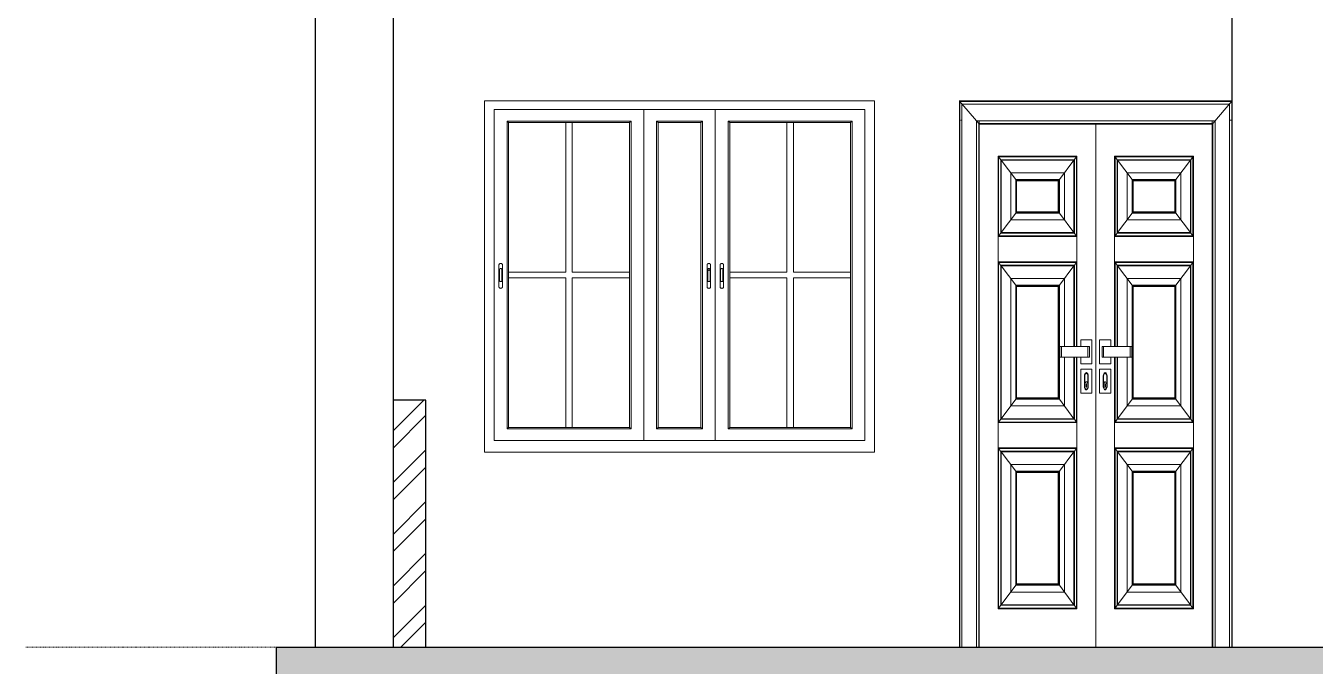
# Model space of a CAD drawing. Header units: inches. Extents: x -10117506 to -5032697, y -6529230 to -3254494.
# Drawn here: x -5046618.6 to -5046420.4, y -3261085.5 to -3260987.1 of the extents above; entities that cross this region are included whole.
import ezdxf

# ---------------------------------------------------------------- set-up
doc = ezdxf.new("R2010")
doc.units = ezdxf.units.IN
doc.header["$LTSCALE"] = 2
doc.header["$MEASUREMENT"] = 0
doc.linetypes.add('ACAD_ISO02W100', pattern=[15, 12, -3])
doc.linetypes.add('CENTER', pattern=[2, 1.25, -0.25, 0.25, -0.25])
doc.layers.get('0').update_dxf_attribs({"linetype": 'CONTINUOUS'})
for name, color, linetype, lineweight in [('Annotate-Bold.w', 187, 'CONTINUOUS', 18), ('Door-Window', 47, 'CONTINUOUS', 15), ('F-FURNITURE', 30, 'CONTINUOUS', 13), ('HATCH', 60, 'ACAD_ISO02W100', 13), ('window', 4, 'CONTINUOUS', 13)]:
    doc.layers.add(name, color=color, linetype=linetype, lineweight=lineweight)

msp = doc.modelspace()

# ---------------------------------------------------------------- hatches: boundary and pattern name
at = {"layer": 'Door-Window', "linetype": 'ByBlock'}
h = msp.add_hatch(dxfattribs=at)
h.set_pattern_fill('AR-CONC', color=256)
h.set_pattern_definition([(50, (30106.7, -1792.5383), (7.172601826, -0.62752135), [0.75, -8.25]), (355, (30106.7, -1792.538), (-1.387513336, 7.521921337), [0.6, -6.6]), (100.45144446, (30107.2975, -1792.5906), (5.785088467, 6.89439991), [0.63740192, -7.01142112]), (46.1842, (30106.7, -1790.538), (10.672413307, -1.655192808), [1.125, -12.375]), (96.63563549, (30107.589, -1790.676), (9.346619457, 9.741186008), [0.95610342, -10.5171376]), (351.184164, (30106.7, -1790.538), (9.34661945, 9.741186003), [0.9, -9.90000001]), (21, (30107.7, -1791.0383), (5.969070521, -4.0261889067), [0.75, -8.25]), (326, (30107.7, -1791.038), (2.433153319, 7.2515004505), [0.6, -6.6]), (71.45144474, (30108.197, -1791.374), (8.402223767, 3.225311528), [0.6374019, -7.01142112]), (37.5, (30106.6998, -1792.5383), (0.1215985532, 3.3289385383), [0, -6.52, 0, -6.7, 0, -6.625]), (7.5, (30106.6998, -1792.5383), (2.6306953744, 3.9441171188), [0, -3.82, 0, -6.37, 0, -2.525]), (327.5, (30104.4698, -1792.5383), (5.3382243617, -0.2255487173), [0, -2.5, 0, -7.8, 0, -10.35]), (317.5, (30103.47, -1792.5383), (5.8318616934, 1.0010498233), [0, -3.25, 0, -5.18, 0, -7.35])])
h.paths.add_polyline_path([(-5046562.11, -3261087.63), (-5046562.11, -3261096.63), (-5046553.11, -3261096.63), (-5046553.11, -3261087.63), (-5046433.11, -3261087.63), (-5046430.61, -3261087.63), (-5046430.61, -3261096.63), (-5046421.61, -3261096.63), (-5046421.61, -3261087.63), (-5046396.57, -3261087.63), (-5046316.57, -3261031.63), (-5046273.08, -3261031.63), (-5046273.08, -3261026.63), (-5046328.14, -3261026.63), (-5046328.14, -3261033.63), (-5046338.14, -3261033.63), (-5046338.14, -3261040.63), (-5046348.14, -3261040.63), (-5046348.14, -3261047.63), (-5046358.14, -3261047.63), (-5046358.14, -3261054.63), (-5046368.14, -3261054.63), (-5046368.14, -3261061.63), (-5046378.14, -3261061.63), (-5046378.14, -3261068.63), (-5046388.14, -3261068.63), (-5046388.14, -3261075.63), (-5046398.14, -3261075.63), (-5046398.14, -3261082.63), (-5046433.11, -3261082.63), (-5046580.11, -3261082.63), (-5046580.11, -3261087.63)])
at = {"layer": 'HATCH', "ltscale": 0.01}
h = msp.add_hatch(dxfattribs=at)
h.set_pattern_fill('ANSI32', color=256, scale=15, style=0)
h.set_pattern_definition([(45, (30106.7, -1792.5383), (-3.977475644, 3.977475644), []), (45, (30109.3514, -1792.5383), (-3.977475644, 3.977475644), [])])
h.paths.add_polyline_path([(-5046557.11, -3261044.63), (-5046562.11, -3261044.63), (-5046562.11, -3261082.63), (-5046557.11, -3261082.63)])

# ---------------------------------------------------------------- linework, layer by layer
at = {"ltscale": 0.5}
for p, q in [((-5046574.11, -3261082.63), (-5046574.11, -3260975.63)), ((-5046562.11, -3261082.63), (-5046562.11, -3260975.63)), ((-5046433.11, -3261082.63), (-5046433.11, -3260975.63)), ((-5046557.11, -3261044.63), (-5046562.11, -3261044.63)), ((-5046557.11, -3261082.63), (-5046557.11, -3261044.63)), ((-5046580.11, -3261082.63), (-5046433.11, -3261082.63)), ((-5046580.11, -3261087.63), (-5046580.11, -3261082.63)), ((-5046433.11, -3261082.63), (-5046398.14, -3261082.63))]:
    msp.add_line(p, q, dxfattribs=at)
at = {"layer": 'Annotate-Bold.w', "linetype": 'CENTER', "ltscale": 0.01}
msp.add_line((-5046618.65, -3261082.63), (-5046229.88, -3261082.63), dxfattribs=at)
at = {"layer": 'F-FURNITURE'}
for p, q in [((-5046475.11, -3260998.63), (-5046433.11, -3260998.63)), ((-5046475.04, -3261082.63), (-5046475.04, -3260998.71)), ((-5046475.04, -3260998.71), (-5046433.17, -3260998.71)), ((-5046475.04, -3260998.71), (-5046472.11, -3261002.13)), ((-5046475.02, -3260998.73), (-5046433.19, -3260998.73)), ((-5046475.02, -3261001.63), (-5046475.02, -3260998.73)), ((-5046474.68, -3261082.63), (-5046474.68, -3260999.13)), ((-5046474.68, -3260999.13), (-5046433.53, -3260999.13)), ((-5046433.17, -3260998.71), (-5046436.11, -3261002.13)), ((-5046433.53, -3260999.13), (-5046433.53, -3261082.63)), ((-5046433.19, -3260998.73), (-5046433.19, -3261082.63)), ((-5046433.17, -3260998.71), (-5046433.17, -3261082.63)), ((-5046475.02, -3261001.63), (-5046474.96, -3261001.63)), ((-5046475.02, -3261082.63), (-5046475.02, -3261001.63)), ((-5046474.92, -3261001.63), (-5046474.88, -3261001.63)), ((-5046474.83, -3261001.63), (-5046474.73, -3261001.63)), ((-5046472.45, -3261082.63), (-5046472.45, -3261001.73)), ((-5046472.45, -3261001.73), (-5046435.76, -3261001.73)), ((-5046472.11, -3261082.63), (-5046472.11, -3261002.13)), ((-5046472.11, -3261002.13), (-5046436.11, -3261002.13)), ((-5046472.02, -3261001.73), (-5046472.02, -3261001.79)), ((-5046472.02, -3261001.84), (-5046472.02, -3261001.89)), ((-5046472.02, -3261001.94), (-5046472.02, -3261002.02)), ((-5046472.02, -3261002.05), (-5046472.02, -3261002.13)), ((-5046472.02, -3261082.63), (-5046472.02, -3261002.23)), ((-5046472.02, -3261002.23), (-5046436.19, -3261002.23)), ((-5046454.11, -3261082.63), (-5046454.11, -3261002.23)), ((-5046436.19, -3261001.73), (-5046436.19, -3261001.79)), ((-5046436.19, -3261001.84), (-5046436.19, -3261001.89)), ((-5046436.19, -3261001.94), (-5046436.19, -3261002.02)), ((-5046436.19, -3261002.05), (-5046436.19, -3261002.13)), ((-5046436.19, -3261002.23), (-5046436.19, -3261082.63)), ((-5046436.11, -3261002.13), (-5046436.11, -3261082.63)), ((-5046435.76, -3261001.73), (-5046435.76, -3261082.63)), ((-5046433.53, -3261001.63), (-5046433.43, -3261001.63)), ((-5046433.38, -3261001.63), (-5046433.33, -3261001.63)), ((-5046433.29, -3261001.63), (-5046433.22, -3261001.63)), ((-5046469.12, -3261048.1), (-5046469.12, -3261007.13)), ((-5046457, -3261007.13), (-5046469.12, -3261007.13)), ((-5046469.05, -3261019.4), (-5046469.05, -3261007.23)), ((-5046469.05, -3261007.23), (-5046457.08, -3261007.23)), ((-5046469.05, -3261007.23), (-5046468.72, -3261007.68)), ((-5046457.41, -3261007.68), (-5046457.08, -3261007.23)), ((-5046457.08, -3261007.23), (-5046457.08, -3261019.4)), ((-5046457, -3261007.13), (-5046457, -3261036.41)), ((-5046451.21, -3261036.41), (-5046451.21, -3261007.13)), ((-5046439.09, -3261007.13), (-5046451.21, -3261007.13)), ((-5046451.13, -3261019.4), (-5046451.13, -3261007.23)), ((-5046451.13, -3261007.23), (-5046439.16, -3261007.23)), ((-5046451.13, -3261007.23), (-5046450.8, -3261007.68)), ((-5046439.5, -3261007.68), (-5046439.16, -3261007.23)), ((-5046439.16, -3261007.23), (-5046439.16, -3261019.4)), ((-5046439.09, -3261007.13), (-5046439.09, -3261048.1)), ((-5046468.72, -3261018.96), (-5046468.72, -3261007.68)), ((-5046468.72, -3261007.68), (-5046457.41, -3261007.68)), ((-5046468.66, -3261018.88), (-5046468.66, -3261007.75)), ((-5046468.66, -3261007.75), (-5046457.46, -3261007.75)), ((-5046466.42, -3261010.74), (-5046468.66, -3261007.75)), ((-5046457.46, -3261007.75), (-5046459.7, -3261010.74)), ((-5046457.46, -3261007.75), (-5046457.46, -3261018.88)), ((-5046457.41, -3261007.68), (-5046457.41, -3261018.96)), ((-5046457.39, -3261007.65), (-5046457.39, -3261018.98)), ((-5046450.8, -3261018.96), (-5046450.8, -3261007.68)), ((-5046450.8, -3261007.68), (-5046439.5, -3261007.68)), ((-5046450.75, -3261018.88), (-5046450.75, -3261007.75)), ((-5046450.75, -3261007.75), (-5046439.55, -3261007.75)), ((-5046448.51, -3261010.74), (-5046450.75, -3261007.75)), ((-5046439.55, -3261007.75), (-5046441.79, -3261010.74)), ((-5046439.55, -3261007.75), (-5046439.55, -3261018.88)), ((-5046439.5, -3261007.68), (-5046439.5, -3261018.96)), ((-5046439.47, -3261007.65), (-5046439.47, -3261018.98)), ((-5046458.93, -3261009.71), (-5046467.19, -3261009.71)), ((-5046467.19, -3261009.71), (-5046467.19, -3261016.92)), ((-5046459.7, -3261010.74), (-5046466.42, -3261010.74)), ((-5046466.42, -3261010.74), (-5046466.42, -3261015.89)), ((-5046466.34, -3261010.84), (-5046466.34, -3261015.79)), ((-5046459.78, -3261010.84), (-5046466.34, -3261010.84)), ((-5046466.27, -3261010.94), (-5046466.27, -3261015.69)), ((-5046459.86, -3261010.94), (-5046466.27, -3261010.94)), ((-5046459.86, -3261015.69), (-5046459.86, -3261010.94)), ((-5046459.78, -3261015.79), (-5046459.78, -3261010.84)), ((-5046459.7, -3261015.89), (-5046459.7, -3261010.74)), ((-5046458.93, -3261016.92), (-5046458.93, -3261009.71)), ((-5046441.02, -3261009.71), (-5046449.28, -3261009.71)), ((-5046449.28, -3261009.71), (-5046449.28, -3261016.92)), ((-5046441.79, -3261010.74), (-5046448.51, -3261010.74)), ((-5046448.51, -3261010.74), (-5046448.51, -3261015.89)), ((-5046448.43, -3261010.84), (-5046448.43, -3261015.79)), ((-5046441.87, -3261010.84), (-5046448.43, -3261010.84)), ((-5046448.35, -3261010.94), (-5046448.35, -3261015.69)), ((-5046441.94, -3261010.94), (-5046448.35, -3261010.94)), ((-5046441.94, -3261015.69), (-5046441.94, -3261010.94)), ((-5046441.87, -3261015.79), (-5046441.87, -3261010.84)), ((-5046441.79, -3261015.89), (-5046441.79, -3261010.74)), ((-5046441.02, -3261016.92), (-5046441.02, -3261009.71)), ((-5046468.66, -3261018.88), (-5046466.42, -3261015.89)), ((-5046467.19, -3261016.92), (-5046458.93, -3261016.92)), ((-5046466.42, -3261015.89), (-5046459.7, -3261015.89)), ((-5046466.34, -3261015.79), (-5046459.78, -3261015.79)), ((-5046466.27, -3261015.69), (-5046459.86, -3261015.69)), ((-5046459.7, -3261015.89), (-5046457.46, -3261018.88)), ((-5046450.75, -3261018.88), (-5046448.51, -3261015.89)), ((-5046449.28, -3261016.92), (-5046441.02, -3261016.92)), ((-5046448.51, -3261015.89), (-5046441.79, -3261015.89)), ((-5046448.43, -3261015.79), (-5046441.87, -3261015.79)), ((-5046448.35, -3261015.69), (-5046441.94, -3261015.69)), ((-5046441.79, -3261015.89), (-5046439.55, -3261018.88)), ((-5046469.05, -3261019.4), (-5046468.72, -3261018.96)), ((-5046457.08, -3261019.4), (-5046469.05, -3261019.4)), ((-5046457.39, -3261018.98), (-5046468.74, -3261018.98)), ((-5046457.41, -3261018.96), (-5046468.72, -3261018.96)), ((-5046457.46, -3261018.88), (-5046468.66, -3261018.88)), ((-5046457.08, -3261019.4), (-5046457.41, -3261018.96)), ((-5046451.13, -3261019.4), (-5046450.8, -3261018.96)), ((-5046439.16, -3261019.4), (-5046451.13, -3261019.4)), ((-5046439.47, -3261018.98), (-5046450.82, -3261018.98)), ((-5046439.5, -3261018.96), (-5046450.8, -3261018.96)), ((-5046439.55, -3261018.88), (-5046450.75, -3261018.88)), ((-5046439.16, -3261019.4), (-5046439.5, -3261018.96)), ((-5046457, -3261019.5), (-5046469.12, -3261019.5)), ((-5046439.09, -3261019.5), (-5046451.21, -3261019.5)), ((-5046457, -3261023.37), (-5046469.12, -3261023.37)), ((-5046439.09, -3261023.37), (-5046451.21, -3261023.37)), ((-5046469.05, -3261048), (-5046469.05, -3261023.47)), ((-5046469.05, -3261023.47), (-5046457.08, -3261023.47)), ((-5046469.05, -3261023.47), (-5046468.74, -3261023.88)), ((-5046468.74, -3261023.88), (-5046457.39, -3261023.88)), ((-5046468.74, -3261023.88), (-5046468.72, -3261023.9)), ((-5046468.72, -3261047.57), (-5046468.72, -3261023.9)), ((-5046468.72, -3261023.9), (-5046457.4, -3261023.9)), ((-5046466.42, -3261026.97), (-5046468.66, -3261023.98)), ((-5046468.66, -3261047.49), (-5046468.66, -3261023.98)), ((-5046468.66, -3261023.98), (-5046457.46, -3261023.98)), ((-5046457.46, -3261023.98), (-5046459.7, -3261026.97)), ((-5046457.46, -3261023.98), (-5046457.46, -3261036.41)), ((-5046457.39, -3261023.88), (-5046457.4, -3261023.9)), ((-5046457.4, -3261023.9), (-5046457.4, -3261036.41)), ((-5046457.08, -3261023.47), (-5046457.39, -3261023.88)), ((-5046457.39, -3261023.88), (-5046457.39, -3261036.41)), ((-5046457.08, -3261023.47), (-5046457.08, -3261036.41)), ((-5046451.13, -3261036.41), (-5046451.13, -3261023.47)), ((-5046451.13, -3261023.47), (-5046439.16, -3261023.47)), ((-5046451.13, -3261023.47), (-5046450.82, -3261023.88)), ((-5046450.82, -3261023.88), (-5046439.47, -3261023.88)), ((-5046450.82, -3261023.88), (-5046450.81, -3261023.9)), ((-5046450.81, -3261036.41), (-5046450.81, -3261023.9)), ((-5046450.81, -3261023.9), (-5046439.49, -3261023.9)), ((-5046448.51, -3261026.97), (-5046450.75, -3261023.98)), ((-5046450.75, -3261036.41), (-5046450.75, -3261023.98)), ((-5046450.75, -3261023.98), (-5046439.55, -3261023.98)), ((-5046439.55, -3261023.98), (-5046441.79, -3261026.97)), ((-5046439.55, -3261023.98), (-5046439.55, -3261047.49)), ((-5046439.47, -3261023.88), (-5046439.49, -3261023.9)), ((-5046439.49, -3261023.9), (-5046439.49, -3261047.57)), ((-5046439.16, -3261023.47), (-5046439.47, -3261023.88)), ((-5046439.47, -3261023.88), (-5046439.47, -3261047.59)), ((-5046439.16, -3261023.47), (-5046439.16, -3261048)), ((-5046467.19, -3261025.94), (-5046458.93, -3261025.94)), ((-5046467.19, -3261025.94), (-5046467.19, -3261045.53)), ((-5046466.42, -3261026.97), (-5046459.7, -3261026.97)), ((-5046466.42, -3261044.5), (-5046466.42, -3261026.97)), ((-5046459.78, -3261027.08), (-5046466.34, -3261027.08)), ((-5046466.34, -3261027.08), (-5046466.34, -3261044.39)), ((-5046459.86, -3261027.18), (-5046466.27, -3261027.18)), ((-5046466.27, -3261027.18), (-5046466.27, -3261044.29)), ((-5046459.86, -3261044.29), (-5046459.86, -3261027.18)), ((-5046459.78, -3261044.39), (-5046459.78, -3261027.08)), ((-5046459.7, -3261026.97), (-5046459.7, -3261044.5)), ((-5046458.93, -3261025.94), (-5046458.93, -3261036.41)), ((-5046449.28, -3261025.94), (-5046441.02, -3261025.94)), ((-5046449.28, -3261025.94), (-5046449.28, -3261036.41)), ((-5046448.51, -3261026.97), (-5046441.79, -3261026.97)), ((-5046448.51, -3261044.5), (-5046448.51, -3261026.97)), ((-5046441.87, -3261027.08), (-5046448.43, -3261027.08)), ((-5046448.43, -3261027.08), (-5046448.43, -3261044.39)), ((-5046441.94, -3261027.18), (-5046448.35, -3261027.18)), ((-5046448.35, -3261027.18), (-5046448.35, -3261044.29)), ((-5046441.94, -3261044.29), (-5046441.94, -3261027.18)), ((-5046441.87, -3261044.39), (-5046441.87, -3261027.08)), ((-5046441.79, -3261026.97), (-5046441.79, -3261044.5)), ((-5046441.02, -3261025.94), (-5046441.02, -3261045.53)), ((-5046459.63, -3261036.41), (-5046459.63, -3261038.01)), ((-5046459.63, -3261036.41), (-5046455.07, -3261036.41)), ((-5046459.38, -3261036.41), (-5046459.38, -3261038.01)), ((-5046456.4, -3261035.35), (-5046456.4, -3261036.41)), ((-5046454.7, -3261035.35), (-5046456.4, -3261035.35)), ((-5046455.31, -3261036.41), (-5046455.31, -3261038.01)), ((-5046455.07, -3261036.41), (-5046455.07, -3261038.01)), ((-5046454.7, -3261035.35), (-5046454.7, -3261039.07)), ((-5046451.81, -3261035.35), (-5046453.51, -3261035.35)), ((-5046453.51, -3261035.35), (-5046453.51, -3261039.07)), ((-5046453.14, -3261036.41), (-5046453.14, -3261038.01)), ((-5046448.58, -3261036.41), (-5046453.14, -3261036.41)), ((-5046452.9, -3261036.41), (-5046452.9, -3261038.01)), ((-5046451.81, -3261035.35), (-5046451.81, -3261036.41)), ((-5046448.83, -3261036.41), (-5046448.83, -3261038.01)), ((-5046448.58, -3261036.41), (-5046448.58, -3261038.01)), ((-5046459.63, -3261038.01), (-5046455.07, -3261038.01)), ((-5046458.93, -3261038.01), (-5046458.93, -3261045.53)), ((-5046457.46, -3261038.01), (-5046457.46, -3261047.49)), ((-5046457.4, -3261038.01), (-5046457.4, -3261047.57)), ((-5046457.39, -3261038.01), (-5046457.39, -3261047.59)), ((-5046457.08, -3261038.01), (-5046457.08, -3261048)), ((-5046457, -3261038.01), (-5046457, -3261048.1)), ((-5046456.4, -3261038.01), (-5046456.4, -3261039.07)), ((-5046456.4, -3261039.07), (-5046454.7, -3261039.07)), ((-5046453.51, -3261039.07), (-5046451.81, -3261039.07)), ((-5046448.58, -3261038.01), (-5046453.14, -3261038.01)), ((-5046451.81, -3261038.01), (-5046451.81, -3261039.07)), ((-5046451.21, -3261048.1), (-5046451.21, -3261038.01)), ((-5046451.13, -3261048), (-5046451.13, -3261038.01)), ((-5046450.81, -3261047.57), (-5046450.81, -3261038.01)), ((-5046450.75, -3261047.49), (-5046450.75, -3261038.01)), ((-5046449.28, -3261045.53), (-5046449.28, -3261038.01)), ((-5046456.4, -3261039.87), (-5046454.7, -3261039.87)), ((-5046456.4, -3261043.59), (-5046456.4, -3261039.87)), ((-5046455.85, -3261040.89), (-5046455.86, -3261041.07)), ((-5046455.86, -3261042.4), (-5046455.86, -3261041.07)), ((-5046455.82, -3261040.73), (-5046455.85, -3261040.89)), ((-5046455.77, -3261040.6), (-5046455.82, -3261040.73)), ((-5046455.81, -3261041.07), (-5046455.8, -3261040.92)), ((-5046455.81, -3261042.39), (-5046455.81, -3261041.07)), ((-5046455.8, -3261040.92), (-5046455.78, -3261040.78)), ((-5046455.78, -3261040.78), (-5046455.74, -3261040.67)), ((-5046455.71, -3261040.49), (-5046455.77, -3261040.6)), ((-5046455.74, -3261040.67), (-5046455.68, -3261040.58)), ((-5046455.63, -3261040.42), (-5046455.71, -3261040.49)), ((-5046455.68, -3261040.58), (-5046455.62, -3261040.52)), ((-5046455.55, -3261040.4), (-5046455.63, -3261040.42)), ((-5046455.62, -3261040.52), (-5046455.55, -3261040.5)), ((-5046455.48, -3261040.42), (-5046455.55, -3261040.4)), ((-5046455.55, -3261040.5), (-5046455.49, -3261040.52)), ((-5046455.49, -3261040.52), (-5046455.42, -3261040.58)), ((-5046455.4, -3261040.49), (-5046455.48, -3261040.42)), ((-5046455.42, -3261040.58), (-5046455.37, -3261040.67)), ((-5046455.34, -3261040.6), (-5046455.4, -3261040.49)), ((-5046455.37, -3261040.67), (-5046455.33, -3261040.78)), ((-5046455.29, -3261040.73), (-5046455.34, -3261040.6)), ((-5046455.33, -3261040.78), (-5046455.3, -3261040.92)), ((-5046455.3, -3261040.92), (-5046455.3, -3261041.07)), ((-5046455.3, -3261041.07), (-5046455.3, -3261042.39)), ((-5046455.26, -3261040.89), (-5046455.29, -3261040.73)), ((-5046455.25, -3261041.07), (-5046455.26, -3261040.89)), ((-5046455.25, -3261042.4), (-5046455.25, -3261041.07)), ((-5046454.7, -3261039.87), (-5046454.7, -3261043.59)), ((-5046453.51, -3261039.87), (-5046453.51, -3261043.59)), ((-5046451.81, -3261039.87), (-5046453.51, -3261039.87)), ((-5046452.96, -3261041.07), (-5046452.95, -3261040.89)), ((-5046452.96, -3261042.4), (-5046452.96, -3261041.07)), ((-5046452.95, -3261040.89), (-5046452.92, -3261040.73)), ((-5046452.92, -3261040.73), (-5046452.87, -3261040.6)), ((-5046452.91, -3261040.92), (-5046452.92, -3261041.07)), ((-5046452.92, -3261041.07), (-5046452.92, -3261042.39)), ((-5046452.88, -3261040.78), (-5046452.91, -3261040.92)), ((-5046452.84, -3261040.67), (-5046452.88, -3261040.78)), ((-5046452.87, -3261040.6), (-5046452.81, -3261040.49)), ((-5046452.79, -3261040.58), (-5046452.84, -3261040.67)), ((-5046452.81, -3261040.49), (-5046452.74, -3261040.42)), ((-5046452.72, -3261040.52), (-5046452.79, -3261040.58)), ((-5046452.74, -3261040.42), (-5046452.66, -3261040.4)), ((-5046452.66, -3261040.5), (-5046452.72, -3261040.52)), ((-5046452.66, -3261040.4), (-5046452.58, -3261040.42)), ((-5046452.59, -3261040.52), (-5046452.66, -3261040.5)), ((-5046452.53, -3261040.58), (-5046452.59, -3261040.52)), ((-5046452.58, -3261040.42), (-5046452.51, -3261040.49)), ((-5046452.48, -3261040.67), (-5046452.53, -3261040.58)), ((-5046452.51, -3261040.49), (-5046452.44, -3261040.6)), ((-5046452.43, -3261040.78), (-5046452.48, -3261040.67)), ((-5046452.44, -3261040.6), (-5046452.39, -3261040.73)), ((-5046452.41, -3261040.92), (-5046452.43, -3261040.78)), ((-5046452.4, -3261041.07), (-5046452.41, -3261040.92)), ((-5046452.4, -3261042.39), (-5046452.4, -3261041.07)), ((-5046452.39, -3261040.73), (-5046452.36, -3261040.89)), ((-5046452.36, -3261040.89), (-5046452.35, -3261041.07)), ((-5046452.35, -3261042.4), (-5046452.35, -3261041.07)), ((-5046451.81, -3261043.59), (-5046451.81, -3261039.87)), ((-5046455.86, -3261042.4), (-5046455.85, -3261042.57)), ((-5046455.85, -3261042.57), (-5046455.82, -3261042.73)), ((-5046455.82, -3261042.73), (-5046455.77, -3261042.87)), ((-5046455.8, -3261042.26), (-5046455.81, -3261042.39)), ((-5046455.81, -3261042.39), (-5046455.81, -3261042.4)), ((-5046455.81, -3261042.4), (-5046455.8, -3261042.54)), ((-5046455.81, -3261042.4), (-5046455.81, -3261042.4)), ((-5046455.78, -3261042.12), (-5046455.8, -3261042.26)), ((-5046455.8, -3261042.54), (-5046455.8, -3261042.55)), ((-5046455.8, -3261042.55), (-5046455.78, -3261042.68)), ((-5046455.74, -3261042), (-5046455.78, -3261042.12)), ((-5046455.78, -3261042.68), (-5046455.78, -3261042.69)), ((-5046455.78, -3261042.69), (-5046455.74, -3261042.8)), ((-5046455.77, -3261042.87), (-5046455.71, -3261042.97)), ((-5046455.69, -3261041.91), (-5046455.74, -3261042)), ((-5046455.74, -3261042.8), (-5046455.73, -3261042.8)), ((-5046455.73, -3261042.8), (-5046455.68, -3261042.89)), ((-5046455.71, -3261042.97), (-5046455.63, -3261043.04)), ((-5046455.62, -3261041.85), (-5046455.69, -3261041.91)), ((-5046455.68, -3261042.89), (-5046455.68, -3261042.89)), ((-5046455.68, -3261042.89), (-5046455.62, -3261042.94)), ((-5046455.63, -3261043.04), (-5046455.55, -3261043.06)), ((-5046455.56, -3261041.83), (-5046455.62, -3261041.85)), ((-5046455.62, -3261042.94), (-5046455.62, -3261042.95)), ((-5046455.62, -3261042.95), (-5046455.55, -3261042.96)), ((-5046455.58, -3261042.13), (-5046455.52, -3261042.13)), ((-5046455.58, -3261042.66), (-5046455.58, -3261042.13)), ((-5046455.52, -3261042.66), (-5046455.58, -3261042.66)), ((-5046455.49, -3261041.85), (-5046455.56, -3261041.83)), ((-5046455.55, -3261042.96), (-5046455.49, -3261042.94)), ((-5046455.55, -3261042.96), (-5046455.55, -3261042.96)), ((-5046455.55, -3261043.06), (-5046455.48, -3261043.04)), ((-5046455.52, -3261042.13), (-5046455.52, -3261042.66)), ((-5046455.43, -3261041.9), (-5046455.49, -3261041.85)), ((-5046455.49, -3261042.94), (-5046455.48, -3261042.94)), ((-5046455.48, -3261042.94), (-5046455.42, -3261042.89)), ((-5046455.48, -3261043.04), (-5046455.4, -3261042.97)), ((-5046455.37, -3261041.99), (-5046455.43, -3261041.9)), ((-5046455.42, -3261042.88), (-5046455.37, -3261042.8)), ((-5046455.42, -3261042.89), (-5046455.42, -3261042.88)), ((-5046455.4, -3261042.97), (-5046455.34, -3261042.87)), ((-5046455.33, -3261042.11), (-5046455.37, -3261041.99)), ((-5046455.37, -3261042.79), (-5046455.33, -3261042.68)), ((-5046455.37, -3261042.8), (-5046455.37, -3261042.79)), ((-5046455.34, -3261042.87), (-5046455.29, -3261042.73)), ((-5046455.3, -3261042.24), (-5046455.33, -3261042.11)), ((-5046455.33, -3261042.67), (-5046455.3, -3261042.54)), ((-5046455.33, -3261042.68), (-5046455.33, -3261042.67)), ((-5046455.3, -3261042.39), (-5046455.3, -3261042.24)), ((-5046455.3, -3261042.54), (-5046455.3, -3261042.39)), ((-5046455.3, -3261042.54), (-5046455.3, -3261042.54)), ((-5046455.29, -3261042.73), (-5046455.26, -3261042.57)), ((-5046455.26, -3261042.57), (-5046455.25, -3261042.4)), ((-5046452.95, -3261042.57), (-5046452.96, -3261042.4)), ((-5046452.92, -3261042.73), (-5046452.95, -3261042.57)), ((-5046452.92, -3261042.39), (-5046452.91, -3261042.24)), ((-5046452.91, -3261042.54), (-5046452.92, -3261042.39)), ((-5046452.87, -3261042.87), (-5046452.92, -3261042.73)), ((-5046452.91, -3261042.24), (-5046452.88, -3261042.11)), ((-5046452.91, -3261042.54), (-5046452.91, -3261042.54)), ((-5046452.88, -3261042.67), (-5046452.91, -3261042.54)), ((-5046452.88, -3261042.11), (-5046452.84, -3261041.99)), ((-5046452.88, -3261042.68), (-5046452.88, -3261042.67)), ((-5046452.84, -3261042.79), (-5046452.88, -3261042.68)), ((-5046452.81, -3261042.97), (-5046452.87, -3261042.87)), ((-5046452.84, -3261041.99), (-5046452.78, -3261041.9)), ((-5046452.84, -3261042.8), (-5046452.84, -3261042.79)), ((-5046452.79, -3261042.88), (-5046452.84, -3261042.8)), ((-5046452.74, -3261043.04), (-5046452.81, -3261042.97)), ((-5046452.79, -3261042.89), (-5046452.79, -3261042.88)), ((-5046452.73, -3261042.94), (-5046452.79, -3261042.89)), ((-5046452.78, -3261041.9), (-5046452.72, -3261041.85)), ((-5046452.66, -3261043.06), (-5046452.74, -3261043.04)), ((-5046452.72, -3261042.94), (-5046452.73, -3261042.94)), ((-5046452.72, -3261041.85), (-5046452.66, -3261041.83)), ((-5046452.66, -3261042.96), (-5046452.72, -3261042.94)), ((-5046452.69, -3261042.13), (-5046452.69, -3261042.66)), ((-5046452.63, -3261042.13), (-5046452.69, -3261042.13)), ((-5046452.69, -3261042.66), (-5046452.63, -3261042.66)), ((-5046452.66, -3261041.83), (-5046452.59, -3261041.85)), ((-5046452.59, -3261042.95), (-5046452.66, -3261042.96)), ((-5046452.66, -3261042.96), (-5046452.66, -3261042.96)), ((-5046452.58, -3261043.04), (-5046452.66, -3261043.06)), ((-5046452.63, -3261042.66), (-5046452.63, -3261042.13)), ((-5046452.59, -3261041.85), (-5046452.53, -3261041.91)), ((-5046452.53, -3261042.89), (-5046452.59, -3261042.94)), ((-5046452.59, -3261042.94), (-5046452.59, -3261042.95)), ((-5046452.51, -3261042.97), (-5046452.58, -3261043.04)), ((-5046452.53, -3261041.91), (-5046452.47, -3261042)), ((-5046452.48, -3261042.8), (-5046452.53, -3261042.89)), ((-5046452.53, -3261042.89), (-5046452.53, -3261042.89)), ((-5046452.44, -3261042.87), (-5046452.51, -3261042.97)), ((-5046452.44, -3261042.69), (-5046452.48, -3261042.8)), ((-5046452.48, -3261042.8), (-5046452.48, -3261042.8)), ((-5046452.47, -3261042), (-5046452.43, -3261042.12)), ((-5046452.43, -3261042.68), (-5046452.44, -3261042.69)), ((-5046452.39, -3261042.73), (-5046452.44, -3261042.87)), ((-5046452.43, -3261042.12), (-5046452.41, -3261042.26)), ((-5046452.41, -3261042.55), (-5046452.43, -3261042.68)), ((-5046452.41, -3261042.26), (-5046452.4, -3261042.39)), ((-5046452.4, -3261042.4), (-5046452.41, -3261042.54)), ((-5046452.41, -3261042.54), (-5046452.41, -3261042.55)), ((-5046452.4, -3261042.39), (-5046452.4, -3261042.4)), ((-5046452.4, -3261042.4), (-5046452.4, -3261042.4)), ((-5046452.36, -3261042.57), (-5046452.39, -3261042.73)), ((-5046452.35, -3261042.4), (-5046452.36, -3261042.57)), ((-5046468.66, -3261047.49), (-5046466.42, -3261044.5)), ((-5046459.7, -3261044.5), (-5046466.42, -3261044.5)), ((-5046466.34, -3261044.39), (-5046459.78, -3261044.39)), ((-5046466.27, -3261044.29), (-5046459.86, -3261044.29)), ((-5046459.7, -3261044.5), (-5046457.46, -3261047.49)), ((-5046454.7, -3261043.59), (-5046456.4, -3261043.59)), ((-5046453.51, -3261043.59), (-5046451.81, -3261043.59)), ((-5046450.75, -3261047.49), (-5046448.51, -3261044.5)), ((-5046441.79, -3261044.5), (-5046448.51, -3261044.5)), ((-5046448.43, -3261044.39), (-5046441.87, -3261044.39)), ((-5046448.35, -3261044.29), (-5046441.94, -3261044.29)), ((-5046441.79, -3261044.5), (-5046439.55, -3261047.49)), ((-5046458.93, -3261045.53), (-5046467.19, -3261045.53)), ((-5046441.02, -3261045.53), (-5046449.28, -3261045.53)), ((-5046469.12, -3261051.97), (-5046469.12, -3261048.1)), ((-5046457, -3261048.1), (-5046469.12, -3261048.1)), ((-5046469.05, -3261048), (-5046468.72, -3261047.57)), ((-5046457.08, -3261048), (-5046469.05, -3261048)), ((-5046457.4, -3261047.57), (-5046468.72, -3261047.57)), ((-5046457.46, -3261047.49), (-5046468.66, -3261047.49)), ((-5046457.39, -3261047.59), (-5046457.4, -3261047.57)), ((-5046457.08, -3261048), (-5046457.39, -3261047.59)), ((-5046457, -3261048.1), (-5046457, -3261051.97)), ((-5046451.21, -3261051.97), (-5046451.21, -3261048.1)), ((-5046439.09, -3261048.1), (-5046451.21, -3261048.1)), ((-5046451.13, -3261048), (-5046450.81, -3261047.57)), ((-5046439.16, -3261048), (-5046451.13, -3261048)), ((-5046439.49, -3261047.57), (-5046450.81, -3261047.57)), ((-5046439.55, -3261047.49), (-5046450.75, -3261047.49)), ((-5046439.47, -3261047.59), (-5046439.49, -3261047.57)), ((-5046439.16, -3261048), (-5046439.47, -3261047.59)), ((-5046439.09, -3261048.1), (-5046439.09, -3261051.97)), ((-5046469.12, -3261051.97), (-5046469.12, -3261076.71)), ((-5046457, -3261051.97), (-5046469.12, -3261051.97)), ((-5046469.05, -3261076.6), (-5046469.05, -3261052.07)), ((-5046469.05, -3261052.07), (-5046457.08, -3261052.07)), ((-5046469.05, -3261052.07), (-5046468.74, -3261052.48)), ((-5046468.74, -3261052.48), (-5046457.39, -3261052.48)), ((-5046468.74, -3261052.48), (-5046468.72, -3261052.51)), ((-5046468.72, -3261076.17), (-5046468.72, -3261052.51)), ((-5046468.72, -3261052.51), (-5046457.4, -3261052.51)), ((-5046466.42, -3261055.58), (-5046468.66, -3261052.59)), ((-5046468.66, -3261076.09), (-5046468.66, -3261052.59)), ((-5046468.66, -3261052.59), (-5046457.46, -3261052.59)), ((-5046457.46, -3261052.59), (-5046459.7, -3261055.58)), ((-5046457.46, -3261052.59), (-5046457.46, -3261076.09)), ((-5046457.39, -3261052.48), (-5046457.4, -3261052.51)), ((-5046457.4, -3261052.51), (-5046457.4, -3261076.17)), ((-5046457.08, -3261052.07), (-5046457.39, -3261052.48)), ((-5046457.39, -3261052.48), (-5046457.39, -3261076.19)), ((-5046457.08, -3261052.07), (-5046457.08, -3261076.6)), ((-5046457, -3261076.71), (-5046457, -3261051.97)), ((-5046451.21, -3261051.97), (-5046451.21, -3261076.71)), ((-5046439.09, -3261051.97), (-5046451.21, -3261051.97)), ((-5046451.13, -3261076.6), (-5046451.13, -3261052.07)), ((-5046451.13, -3261052.07), (-5046439.16, -3261052.07)), ((-5046451.13, -3261052.07), (-5046450.82, -3261052.48)), ((-5046450.82, -3261052.48), (-5046439.47, -3261052.48)), ((-5046450.82, -3261052.48), (-5046450.81, -3261052.51)), ((-5046450.81, -3261076.17), (-5046450.81, -3261052.51)), ((-5046450.81, -3261052.51), (-5046439.49, -3261052.51)), ((-5046448.51, -3261055.58), (-5046450.75, -3261052.59)), ((-5046450.75, -3261076.09), (-5046450.75, -3261052.59)), ((-5046450.75, -3261052.59), (-5046439.55, -3261052.59)), ((-5046439.55, -3261052.59), (-5046441.79, -3261055.58)), ((-5046439.55, -3261052.59), (-5046439.55, -3261076.09)), ((-5046439.47, -3261052.48), (-5046439.49, -3261052.51)), ((-5046439.49, -3261052.51), (-5046439.49, -3261076.17)), ((-5046439.16, -3261052.07), (-5046439.47, -3261052.48)), ((-5046439.47, -3261052.48), (-5046439.47, -3261076.19)), ((-5046439.16, -3261052.07), (-5046439.16, -3261076.6)), ((-5046439.09, -3261076.71), (-5046439.09, -3261051.97)), ((-5046467.19, -3261054.55), (-5046458.93, -3261054.55)), ((-5046467.19, -3261054.55), (-5046467.19, -3261074.13)), ((-5046458.93, -3261054.55), (-5046458.93, -3261074.13)), ((-5046449.28, -3261054.55), (-5046441.02, -3261054.55)), ((-5046449.28, -3261054.55), (-5046449.28, -3261074.13)), ((-5046441.02, -3261054.55), (-5046441.02, -3261074.13)), ((-5046466.42, -3261055.58), (-5046459.7, -3261055.58)), ((-5046466.42, -3261073.1), (-5046466.42, -3261055.58)), ((-5046459.78, -3261055.68), (-5046466.34, -3261055.68)), ((-5046466.34, -3261055.68), (-5046466.34, -3261073)), ((-5046459.86, -3261055.78), (-5046466.27, -3261055.78)), ((-5046466.27, -3261055.78), (-5046466.27, -3261072.89)), ((-5046459.86, -3261072.89), (-5046459.86, -3261055.78)), ((-5046459.78, -3261073), (-5046459.78, -3261055.68)), ((-5046459.7, -3261055.58), (-5046459.7, -3261073.1)), ((-5046448.51, -3261055.58), (-5046441.79, -3261055.58)), ((-5046448.51, -3261073.1), (-5046448.51, -3261055.58)), ((-5046441.87, -3261055.68), (-5046448.43, -3261055.68)), ((-5046448.43, -3261055.68), (-5046448.43, -3261073)), ((-5046441.94, -3261055.78), (-5046448.35, -3261055.78)), ((-5046448.35, -3261055.78), (-5046448.35, -3261072.89)), ((-5046441.94, -3261072.89), (-5046441.94, -3261055.78)), ((-5046441.87, -3261073), (-5046441.87, -3261055.68)), ((-5046441.79, -3261055.58), (-5046441.79, -3261073.1)), ((-5046466.34, -3261073), (-5046459.78, -3261073)), ((-5046466.27, -3261072.89), (-5046459.86, -3261072.89)), ((-5046448.43, -3261073), (-5046441.87, -3261073)), ((-5046448.35, -3261072.89), (-5046441.94, -3261072.89)), ((-5046468.66, -3261076.09), (-5046466.42, -3261073.1)), ((-5046458.93, -3261074.13), (-5046467.19, -3261074.13)), ((-5046459.7, -3261073.1), (-5046466.42, -3261073.1)), ((-5046459.7, -3261073.1), (-5046457.46, -3261076.09)), ((-5046450.75, -3261076.09), (-5046448.51, -3261073.1)), ((-5046441.02, -3261074.13), (-5046449.28, -3261074.13)), ((-5046441.79, -3261073.1), (-5046448.51, -3261073.1)), ((-5046441.79, -3261073.1), (-5046439.55, -3261076.09)), ((-5046457, -3261076.71), (-5046469.12, -3261076.71)), ((-5046469.05, -3261076.6), (-5046468.72, -3261076.17)), ((-5046457.08, -3261076.6), (-5046469.05, -3261076.6)), ((-5046457.4, -3261076.17), (-5046468.72, -3261076.17)), ((-5046457.46, -3261076.09), (-5046468.66, -3261076.09)), ((-5046457.39, -3261076.19), (-5046457.4, -3261076.17)), ((-5046457.08, -3261076.6), (-5046457.39, -3261076.19)), ((-5046439.09, -3261076.71), (-5046451.21, -3261076.71)), ((-5046451.13, -3261076.6), (-5046450.81, -3261076.17)), ((-5046439.16, -3261076.6), (-5046451.13, -3261076.6)), ((-5046439.49, -3261076.17), (-5046450.81, -3261076.17)), ((-5046439.55, -3261076.09), (-5046450.75, -3261076.09)), ((-5046439.47, -3261076.19), (-5046439.49, -3261076.17)), ((-5046439.16, -3261076.6), (-5046439.47, -3261076.19))]:
    msp.add_line(p, q, dxfattribs=at)
at = {"layer": 'window'}
for p, q in [((-5046548.11, -3261052.63), (-5046548.11, -3260998.63)), ((-5046488.11, -3260998.63), (-5046548.11, -3260998.63)), ((-5046488.11, -3261052.63), (-5046488.11, -3260998.63)), ((-5046546.61, -3261050.86), (-5046546.61, -3260999.97)), ((-5046489.61, -3260999.97), (-5046546.61, -3260999.97)), ((-5046523.61, -3260999.97), (-5046523.61, -3261050.86)), ((-5046512.61, -3260999.97), (-5046512.61, -3261050.86)), ((-5046489.61, -3260999.97), (-5046489.61, -3261050.86)), ((-5046544.64, -3261049.06), (-5046544.64, -3261001.77)), ((-5046544.64, -3261001.77), (-5046525.57, -3261001.77)), ((-5046544.4, -3261001.99), (-5046544.64, -3261001.77)), ((-5046544.4, -3261048.83), (-5046544.4, -3261001.99)), ((-5046525.82, -3261001.99), (-5046544.4, -3261001.99)), ((-5046535.6, -3261001.99), (-5046535.6, -3261024.96)), ((-5046534.61, -3261001.99), (-5046534.61, -3261024.96)), ((-5046525.82, -3261001.99), (-5046525.57, -3261001.77)), ((-5046525.82, -3261001.99), (-5046525.82, -3261048.83)), ((-5046525.57, -3261001.77), (-5046525.57, -3261049.06)), ((-5046514.57, -3261001.77), (-5046521.64, -3261001.77)), ((-5046521.64, -3261001.77), (-5046521.64, -3261049.06)), ((-5046521.4, -3261001.99), (-5046521.64, -3261001.77)), ((-5046521.4, -3261001.99), (-5046521.4, -3261048.83)), ((-5046521.4, -3261001.99), (-5046514.82, -3261001.99)), ((-5046514.82, -3261001.99), (-5046514.57, -3261001.77)), ((-5046514.82, -3261048.83), (-5046514.82, -3261001.99)), ((-5046514.57, -3261049.06), (-5046514.57, -3261001.77)), ((-5046510.64, -3261049.06), (-5046510.64, -3261001.77)), ((-5046510.64, -3261001.77), (-5046491.57, -3261001.77)), ((-5046510.4, -3261001.99), (-5046510.64, -3261001.77)), ((-5046510.4, -3261048.83), (-5046510.4, -3261001.99)), ((-5046491.82, -3261001.99), (-5046510.4, -3261001.99)), ((-5046501.6, -3261001.99), (-5046501.6, -3261024.96)), ((-5046500.61, -3261001.99), (-5046500.61, -3261024.96)), ((-5046491.82, -3261001.99), (-5046491.57, -3261001.77)), ((-5046491.82, -3261001.99), (-5046491.82, -3261048.83)), ((-5046491.57, -3261001.77), (-5046491.57, -3261049.06)), ((-5046545.88, -3261023.81), (-5046545.87, -3261023.78)), ((-5046545.88, -3261023.85), (-5046545.87, -3261023.78)), ((-5046545.88, -3261023.85), (-5046545.88, -3261023.81)), ((-5046545.88, -3261027.24), (-5046545.88, -3261023.85)), ((-5046545.87, -3261023.78), (-5046545.85, -3261023.74)), ((-5046545.85, -3261023.74), (-5046545.83, -3261023.72)), ((-5046545.8, -3261023.69), (-5046545.83, -3261023.72)), ((-5046545.77, -3261023.67), (-5046545.8, -3261023.69)), ((-5046545.78, -3261024.52), (-5046545.79, -3261024.54)), ((-5046545.79, -3261024.54), (-5046545.79, -3261024.56)), ((-5046545.79, -3261024.56), (-5046545.79, -3261026.27)), ((-5046545.77, -3261024.5), (-5046545.78, -3261024.52)), ((-5046545.77, -3261023.67), (-5046545.73, -3261023.65)), ((-5046545.76, -3261024.48), (-5046545.77, -3261024.5)), ((-5046545.74, -3261024.46), (-5046545.76, -3261024.48)), ((-5046545.72, -3261024.44), (-5046545.74, -3261024.46)), ((-5046545.69, -3261023.64), (-5046545.73, -3261023.65)), ((-5046545.69, -3261024.43), (-5046545.72, -3261024.44)), ((-5046545.65, -3261023.63), (-5046545.69, -3261023.64)), ((-5046545.67, -3261024.42), (-5046545.69, -3261024.43)), ((-5046545.64, -3261024.42), (-5046545.67, -3261024.42)), ((-5046545.61, -3261023.62), (-5046545.65, -3261023.63)), ((-5046545.61, -3261024.42), (-5046545.64, -3261024.42)), ((-5046545.57, -3261023.63), (-5046545.61, -3261023.62)), ((-5046545.58, -3261024.42), (-5046545.61, -3261024.42)), ((-5046545.55, -3261024.42), (-5046545.58, -3261024.42)), ((-5046545.57, -3261023.63), (-5046545.53, -3261023.64)), ((-5046545.53, -3261024.43), (-5046545.55, -3261024.42)), ((-5046545.53, -3261023.64), (-5046545.49, -3261023.65)), ((-5046545.5, -3261024.44), (-5046545.53, -3261024.43)), ((-5046545.48, -3261024.46), (-5046545.5, -3261024.44)), ((-5046545.49, -3261023.65), (-5046545.45, -3261023.67)), ((-5046545.46, -3261024.48), (-5046545.48, -3261024.46)), ((-5046545.45, -3261024.5), (-5046545.46, -3261024.48)), ((-5046545.45, -3261023.67), (-5046545.42, -3261023.69)), ((-5046545.44, -3261024.52), (-5046545.45, -3261024.5)), ((-5046545.43, -3261024.54), (-5046545.44, -3261024.52)), ((-5046545.43, -3261024.56), (-5046545.43, -3261024.54)), ((-5046545.43, -3261026.27), (-5046545.43, -3261024.56)), ((-5046545.42, -3261023.69), (-5046545.39, -3261023.72)), ((-5046545.37, -3261023.74), (-5046545.39, -3261023.72)), ((-5046545.35, -3261023.78), (-5046545.37, -3261023.74)), ((-5046545.34, -3261023.81), (-5046545.35, -3261023.78)), ((-5046545.34, -3261023.81), (-5046545.34, -3261023.85)), ((-5046545.34, -3261023.85), (-5046545.34, -3261027.24)), ((-5046544.4, -3261024.96), (-5046535.6, -3261024.96)), ((-5046534.61, -3261024.96), (-5046525.82, -3261024.96)), ((-5046513.86, -3261023.78), (-5046513.87, -3261023.81)), ((-5046513.87, -3261023.81), (-5046513.87, -3261023.85)), ((-5046513.87, -3261023.85), (-5046513.87, -3261027.24)), ((-5046513.84, -3261023.74), (-5046513.86, -3261023.78)), ((-5046513.82, -3261023.72), (-5046513.84, -3261023.74)), ((-5046513.79, -3261023.69), (-5046513.82, -3261023.72)), ((-5046513.76, -3261023.67), (-5046513.79, -3261023.69)), ((-5046513.78, -3261024.54), (-5046513.77, -3261024.52)), ((-5046513.78, -3261024.56), (-5046513.78, -3261024.54)), ((-5046513.78, -3261024.81), (-5046513.78, -3261024.56)), ((-5046513.78, -3261024.79), (-5046513.77, -3261024.77)), ((-5046513.78, -3261024.81), (-5046513.78, -3261024.79)), ((-5046513.78, -3261026.27), (-5046513.78, -3261024.81)), ((-5046513.77, -3261024.52), (-5046513.76, -3261024.5)), ((-5046513.77, -3261024.77), (-5046513.76, -3261024.74)), ((-5046513.72, -3261023.65), (-5046513.76, -3261023.67)), ((-5046513.76, -3261024.5), (-5046513.75, -3261024.48)), ((-5046513.76, -3261024.74), (-5046513.75, -3261024.72)), ((-5046513.75, -3261024.48), (-5046513.73, -3261024.46)), ((-5046513.75, -3261024.72), (-5046513.73, -3261024.71)), ((-5046513.73, -3261024.46), (-5046513.71, -3261024.44)), ((-5046513.73, -3261024.71), (-5046513.71, -3261024.69)), ((-5046513.68, -3261023.64), (-5046513.72, -3261023.65)), ((-5046513.71, -3261024.44), (-5046513.68, -3261024.43)), ((-5046513.71, -3261024.69), (-5046513.68, -3261024.68)), ((-5046513.64, -3261023.63), (-5046513.68, -3261023.64)), ((-5046513.68, -3261024.43), (-5046513.66, -3261024.42)), ((-5046513.68, -3261024.68), (-5046513.66, -3261024.67)), ((-5046513.66, -3261024.42), (-5046513.63, -3261024.42)), ((-5046513.66, -3261024.67), (-5046513.63, -3261024.67)), ((-5046513.6, -3261023.62), (-5046513.64, -3261023.63)), ((-5046513.63, -3261024.42), (-5046513.6, -3261024.42)), ((-5046513.63, -3261024.67), (-5046513.6, -3261024.66)), ((-5046513.56, -3261023.63), (-5046513.6, -3261023.62)), ((-5046513.6, -3261024.42), (-5046513.57, -3261024.42)), ((-5046513.6, -3261024.66), (-5046513.57, -3261024.67)), ((-5046513.57, -3261024.42), (-5046513.55, -3261024.42)), ((-5046513.57, -3261024.67), (-5046513.55, -3261024.67)), ((-5046513.52, -3261023.64), (-5046513.56, -3261023.63)), ((-5046513.55, -3261024.42), (-5046513.52, -3261024.43)), ((-5046513.55, -3261024.67), (-5046513.52, -3261024.68)), ((-5046513.48, -3261023.65), (-5046513.52, -3261023.64)), ((-5046513.52, -3261024.43), (-5046513.49, -3261024.44)), ((-5046513.52, -3261024.68), (-5046513.49, -3261024.69)), ((-5046513.49, -3261024.44), (-5046513.47, -3261024.46)), ((-5046513.49, -3261024.69), (-5046513.47, -3261024.71)), ((-5046513.44, -3261023.67), (-5046513.48, -3261023.65)), ((-5046513.47, -3261024.46), (-5046513.45, -3261024.48)), ((-5046513.47, -3261024.71), (-5046513.45, -3261024.72)), ((-5046513.45, -3261024.48), (-5046513.44, -3261024.5)), ((-5046513.45, -3261024.72), (-5046513.44, -3261024.74)), ((-5046513.41, -3261023.69), (-5046513.44, -3261023.67)), ((-5046513.44, -3261024.5), (-5046513.43, -3261024.52)), ((-5046513.44, -3261024.74), (-5046513.43, -3261024.77)), ((-5046513.43, -3261024.52), (-5046513.42, -3261024.54)), ((-5046513.43, -3261024.77), (-5046513.42, -3261024.79)), ((-5046513.42, -3261024.54), (-5046513.42, -3261024.56)), ((-5046513.42, -3261026.27), (-5046513.42, -3261024.56)), ((-5046513.42, -3261024.79), (-5046513.42, -3261024.81)), ((-5046513.38, -3261023.72), (-5046513.41, -3261023.69)), ((-5046513.36, -3261023.74), (-5046513.38, -3261023.72)), ((-5046513.34, -3261023.78), (-5046513.36, -3261023.74)), ((-5046513.33, -3261023.81), (-5046513.34, -3261023.78)), ((-5046513.33, -3261023.85), (-5046513.34, -3261023.78)), ((-5046513.33, -3261023.85), (-5046513.33, -3261023.81)), ((-5046513.33, -3261027.24), (-5046513.33, -3261023.85)), ((-5046511.88, -3261023.81), (-5046511.87, -3261023.78)), ((-5046511.88, -3261023.85), (-5046511.87, -3261023.78)), ((-5046511.88, -3261023.85), (-5046511.88, -3261023.81)), ((-5046511.88, -3261027.24), (-5046511.88, -3261023.85)), ((-5046511.87, -3261023.78), (-5046511.85, -3261023.74)), ((-5046511.85, -3261023.74), (-5046511.83, -3261023.72)), ((-5046511.8, -3261023.69), (-5046511.83, -3261023.72)), ((-5046511.77, -3261023.67), (-5046511.8, -3261023.69)), ((-5046511.78, -3261024.52), (-5046511.79, -3261024.54)), ((-5046511.79, -3261024.54), (-5046511.79, -3261024.56)), ((-5046511.79, -3261024.56), (-5046511.79, -3261026.27)), ((-5046511.77, -3261024.5), (-5046511.78, -3261024.52)), ((-5046511.77, -3261023.67), (-5046511.73, -3261023.65)), ((-5046511.76, -3261024.48), (-5046511.77, -3261024.5)), ((-5046511.74, -3261024.46), (-5046511.76, -3261024.48)), ((-5046511.72, -3261024.44), (-5046511.74, -3261024.46)), ((-5046511.69, -3261023.64), (-5046511.73, -3261023.65)), ((-5046511.69, -3261024.43), (-5046511.72, -3261024.44)), ((-5046511.65, -3261023.63), (-5046511.69, -3261023.64)), ((-5046511.67, -3261024.42), (-5046511.69, -3261024.43)), ((-5046511.64, -3261024.42), (-5046511.67, -3261024.42)), ((-5046511.61, -3261023.62), (-5046511.65, -3261023.63)), ((-5046511.61, -3261024.42), (-5046511.64, -3261024.42)), ((-5046511.57, -3261023.63), (-5046511.61, -3261023.62)), ((-5046511.58, -3261024.42), (-5046511.61, -3261024.42)), ((-5046511.55, -3261024.42), (-5046511.58, -3261024.42)), ((-5046511.57, -3261023.63), (-5046511.53, -3261023.64)), ((-5046511.53, -3261024.43), (-5046511.55, -3261024.42)), ((-5046511.53, -3261023.64), (-5046511.49, -3261023.65)), ((-5046511.5, -3261024.44), (-5046511.53, -3261024.43)), ((-5046511.48, -3261024.46), (-5046511.5, -3261024.44)), ((-5046511.49, -3261023.65), (-5046511.45, -3261023.67)), ((-5046511.46, -3261024.48), (-5046511.48, -3261024.46)), ((-5046511.45, -3261024.5), (-5046511.46, -3261024.48)), ((-5046511.45, -3261023.67), (-5046511.42, -3261023.69)), ((-5046511.44, -3261024.52), (-5046511.45, -3261024.5)), ((-5046511.43, -3261024.54), (-5046511.44, -3261024.52)), ((-5046511.43, -3261024.56), (-5046511.43, -3261024.54)), ((-5046511.43, -3261026.27), (-5046511.43, -3261024.56)), ((-5046511.42, -3261023.69), (-5046511.39, -3261023.72)), ((-5046511.37, -3261023.74), (-5046511.39, -3261023.72)), ((-5046511.35, -3261023.78), (-5046511.37, -3261023.74)), ((-5046511.34, -3261023.81), (-5046511.35, -3261023.78)), ((-5046511.34, -3261023.81), (-5046511.34, -3261023.85)), ((-5046511.34, -3261023.85), (-5046511.34, -3261027.24)), ((-5046510.4, -3261024.96), (-5046501.6, -3261024.96)), ((-5046500.61, -3261024.96), (-5046491.82, -3261024.96)), ((-5046545.88, -3261027.27), (-5046545.88, -3261027.24)), ((-5046545.87, -3261027.3), (-5046545.88, -3261027.27)), ((-5046545.87, -3261027.3), (-5046545.85, -3261027.34)), ((-5046545.85, -3261027.34), (-5046545.83, -3261027.37)), ((-5046545.83, -3261027.37), (-5046545.8, -3261027.39)), ((-5046545.77, -3261027.42), (-5046545.8, -3261027.39)), ((-5046545.79, -3261026.29), (-5046545.79, -3261026.27)), ((-5046545.78, -3261026.32), (-5046545.79, -3261026.29)), ((-5046545.77, -3261026.34), (-5046545.78, -3261026.32)), ((-5046545.76, -3261026.36), (-5046545.77, -3261026.34)), ((-5046545.74, -3261026.38), (-5046545.76, -3261026.36)), ((-5046545.72, -3261026.39), (-5046545.74, -3261026.38)), ((-5046545.69, -3261026.4), (-5046545.72, -3261026.39)), ((-5046545.67, -3261026.41), (-5046545.69, -3261026.4)), ((-5046545.64, -3261026.42), (-5046545.67, -3261026.41)), ((-5046545.61, -3261026.42), (-5046545.64, -3261026.42)), ((-5046545.58, -3261026.42), (-5046545.61, -3261026.42)), ((-5046545.55, -3261026.41), (-5046545.58, -3261026.42)), ((-5046545.53, -3261026.4), (-5046545.55, -3261026.41)), ((-5046545.5, -3261026.39), (-5046545.53, -3261026.4)), ((-5046545.48, -3261026.38), (-5046545.5, -3261026.39)), ((-5046545.46, -3261026.36), (-5046545.48, -3261026.38)), ((-5046545.45, -3261026.34), (-5046545.46, -3261026.36)), ((-5046545.44, -3261026.32), (-5046545.45, -3261026.34)), ((-5046545.45, -3261027.42), (-5046545.42, -3261027.39)), ((-5046545.43, -3261026.29), (-5046545.44, -3261026.32)), ((-5046545.43, -3261026.27), (-5046545.43, -3261026.29)), ((-5046545.42, -3261027.39), (-5046545.39, -3261027.37)), ((-5046545.39, -3261027.37), (-5046545.37, -3261027.34)), ((-5046545.35, -3261027.3), (-5046545.37, -3261027.34)), ((-5046545.34, -3261027.24), (-5046545.35, -3261027.3)), ((-5046545.34, -3261027.27), (-5046545.35, -3261027.3)), ((-5046545.34, -3261027.27), (-5046545.34, -3261027.24)), ((-5046544.4, -3261025.86), (-5046535.6, -3261025.86)), ((-5046535.6, -3261025.86), (-5046535.6, -3261048.83)), ((-5046534.61, -3261025.86), (-5046525.82, -3261025.86)), ((-5046534.61, -3261025.86), (-5046534.61, -3261048.83)), ((-5046513.87, -3261027.27), (-5046513.87, -3261027.24)), ((-5046513.87, -3261027.24), (-5046513.86, -3261027.3)), ((-5046513.87, -3261027.27), (-5046513.86, -3261027.3)), ((-5046513.86, -3261027.3), (-5046513.84, -3261027.34)), ((-5046513.84, -3261027.34), (-5046513.82, -3261027.37)), ((-5046513.82, -3261027.37), (-5046513.79, -3261027.39)), ((-5046513.79, -3261027.39), (-5046513.76, -3261027.42)), ((-5046513.78, -3261026.27), (-5046513.78, -3261026.29)), ((-5046513.78, -3261026.29), (-5046513.77, -3261026.32)), ((-5046513.77, -3261026.32), (-5046513.76, -3261026.34)), ((-5046513.76, -3261026.34), (-5046513.75, -3261026.36)), ((-5046513.75, -3261026.36), (-5046513.73, -3261026.38)), ((-5046513.73, -3261026.38), (-5046513.71, -3261026.39)), ((-5046513.71, -3261026.39), (-5046513.68, -3261026.4)), ((-5046513.68, -3261026.4), (-5046513.66, -3261026.41)), ((-5046513.66, -3261026.41), (-5046513.63, -3261026.42)), ((-5046513.63, -3261026.42), (-5046513.6, -3261026.42)), ((-5046513.6, -3261026.42), (-5046513.57, -3261026.42)), ((-5046513.57, -3261026.42), (-5046513.55, -3261026.41)), ((-5046513.55, -3261026.41), (-5046513.52, -3261026.4)), ((-5046513.52, -3261026.4), (-5046513.49, -3261026.39)), ((-5046513.49, -3261026.39), (-5046513.47, -3261026.38)), ((-5046513.47, -3261026.38), (-5046513.45, -3261026.36)), ((-5046513.45, -3261026.36), (-5046513.44, -3261026.34)), ((-5046513.44, -3261026.34), (-5046513.43, -3261026.32)), ((-5046513.44, -3261027.42), (-5046513.41, -3261027.39)), ((-5046513.43, -3261026.32), (-5046513.42, -3261026.29)), ((-5046513.42, -3261026.29), (-5046513.42, -3261026.27)), ((-5046513.41, -3261027.39), (-5046513.38, -3261027.37)), ((-5046513.38, -3261027.37), (-5046513.36, -3261027.34)), ((-5046513.36, -3261027.34), (-5046513.34, -3261027.3)), ((-5046513.34, -3261027.3), (-5046513.33, -3261027.27)), ((-5046513.33, -3261027.27), (-5046513.33, -3261027.24)), ((-5046511.88, -3261027.27), (-5046511.88, -3261027.24)), ((-5046511.87, -3261027.3), (-5046511.88, -3261027.27)), ((-5046511.87, -3261027.3), (-5046511.85, -3261027.34)), ((-5046511.85, -3261027.34), (-5046511.83, -3261027.37)), ((-5046511.83, -3261027.37), (-5046511.8, -3261027.39)), ((-5046511.77, -3261027.42), (-5046511.8, -3261027.39)), ((-5046511.79, -3261026.29), (-5046511.79, -3261026.27)), ((-5046511.78, -3261026.32), (-5046511.79, -3261026.29)), ((-5046511.77, -3261026.34), (-5046511.78, -3261026.32)), ((-5046511.76, -3261026.36), (-5046511.77, -3261026.34)), ((-5046511.74, -3261026.38), (-5046511.76, -3261026.36)), ((-5046511.72, -3261026.39), (-5046511.74, -3261026.38)), ((-5046511.69, -3261026.4), (-5046511.72, -3261026.39)), ((-5046511.67, -3261026.41), (-5046511.69, -3261026.4)), ((-5046511.64, -3261026.42), (-5046511.67, -3261026.41)), ((-5046511.61, -3261026.42), (-5046511.64, -3261026.42)), ((-5046511.58, -3261026.42), (-5046511.61, -3261026.42)), ((-5046511.55, -3261026.41), (-5046511.58, -3261026.42)), ((-5046511.53, -3261026.4), (-5046511.55, -3261026.41)), ((-5046511.5, -3261026.39), (-5046511.53, -3261026.4)), ((-5046511.48, -3261026.38), (-5046511.5, -3261026.39)), ((-5046511.46, -3261026.36), (-5046511.48, -3261026.38)), ((-5046511.45, -3261026.34), (-5046511.46, -3261026.36)), ((-5046511.44, -3261026.32), (-5046511.45, -3261026.34)), ((-5046511.45, -3261027.42), (-5046511.42, -3261027.39)), ((-5046511.43, -3261026.29), (-5046511.44, -3261026.32)), ((-5046511.43, -3261026.27), (-5046511.43, -3261026.29)), ((-5046511.42, -3261027.39), (-5046511.39, -3261027.37)), ((-5046511.39, -3261027.37), (-5046511.37, -3261027.34)), ((-5046511.35, -3261027.3), (-5046511.37, -3261027.34)), ((-5046511.34, -3261027.24), (-5046511.35, -3261027.3)), ((-5046511.34, -3261027.27), (-5046511.35, -3261027.3)), ((-5046511.34, -3261027.27), (-5046511.34, -3261027.24)), ((-5046510.4, -3261025.86), (-5046501.6, -3261025.86)), ((-5046501.6, -3261025.86), (-5046501.6, -3261048.83)), ((-5046500.61, -3261025.86), (-5046491.82, -3261025.86)), ((-5046500.61, -3261025.86), (-5046500.61, -3261048.83)), ((-5046545.73, -3261027.43), (-5046545.77, -3261027.42)), ((-5046545.73, -3261027.43), (-5046545.69, -3261027.45)), ((-5046545.65, -3261027.45), (-5046545.69, -3261027.45)), ((-5046545.61, -3261027.46), (-5046545.65, -3261027.45)), ((-5046545.61, -3261027.46), (-5046545.57, -3261027.45)), ((-5046545.57, -3261027.45), (-5046545.53, -3261027.45)), ((-5046545.49, -3261027.43), (-5046545.53, -3261027.45)), ((-5046545.45, -3261027.42), (-5046545.49, -3261027.43)), ((-5046513.76, -3261027.42), (-5046513.72, -3261027.43)), ((-5046513.72, -3261027.43), (-5046513.68, -3261027.45)), ((-5046513.68, -3261027.45), (-5046513.64, -3261027.45)), ((-5046513.64, -3261027.45), (-5046513.6, -3261027.46)), ((-5046513.6, -3261027.46), (-5046513.56, -3261027.45)), ((-5046513.56, -3261027.45), (-5046513.52, -3261027.45)), ((-5046513.52, -3261027.45), (-5046513.48, -3261027.43)), ((-5046513.48, -3261027.43), (-5046513.44, -3261027.42)), ((-5046511.73, -3261027.43), (-5046511.77, -3261027.42)), ((-5046511.73, -3261027.43), (-5046511.69, -3261027.45)), ((-5046511.65, -3261027.45), (-5046511.69, -3261027.45)), ((-5046511.61, -3261027.46), (-5046511.65, -3261027.45)), ((-5046511.61, -3261027.46), (-5046511.57, -3261027.45)), ((-5046511.57, -3261027.45), (-5046511.53, -3261027.45)), ((-5046511.49, -3261027.43), (-5046511.53, -3261027.45)), ((-5046511.45, -3261027.42), (-5046511.49, -3261027.43)), ((-5046544.64, -3261049.06), (-5046544.4, -3261048.83)), ((-5046525.57, -3261049.06), (-5046544.64, -3261049.06)), ((-5046525.82, -3261048.83), (-5046544.4, -3261048.83)), ((-5046525.82, -3261048.83), (-5046525.57, -3261049.06)), ((-5046521.4, -3261048.83), (-5046521.64, -3261049.06)), ((-5046521.64, -3261049.06), (-5046514.57, -3261049.06)), ((-5046521.4, -3261048.83), (-5046514.82, -3261048.83)), ((-5046514.57, -3261049.06), (-5046514.82, -3261048.83)), ((-5046510.64, -3261049.06), (-5046510.4, -3261048.83)), ((-5046491.57, -3261049.06), (-5046510.64, -3261049.06)), ((-5046491.82, -3261048.83), (-5046510.4, -3261048.83)), ((-5046491.82, -3261048.83), (-5046491.57, -3261049.06)), ((-5046546.61, -3261050.86), (-5046523.61, -3261050.86)), ((-5046512.61, -3261050.86), (-5046523.61, -3261050.86)), ((-5046512.61, -3261050.86), (-5046489.61, -3261050.86)), ((-5046488.11, -3261052.63), (-5046548.11, -3261052.63))]:
    msp.add_line(p, q, dxfattribs=at)

doc.saveas('drawing.dxf')
